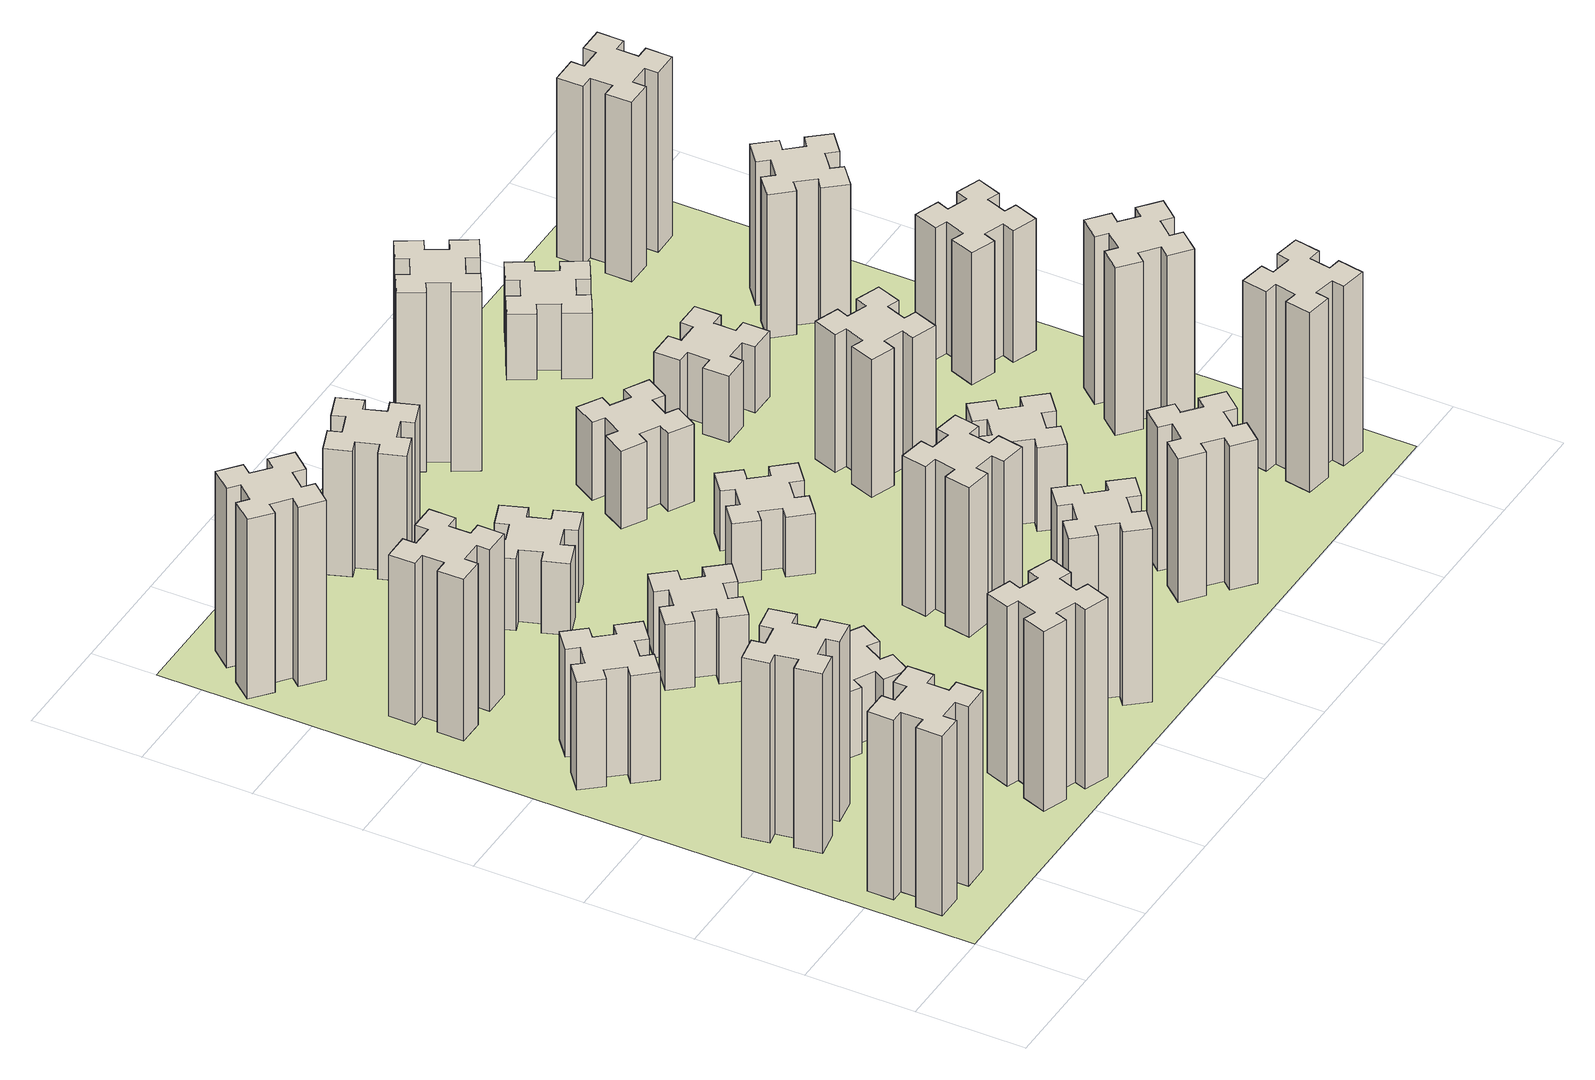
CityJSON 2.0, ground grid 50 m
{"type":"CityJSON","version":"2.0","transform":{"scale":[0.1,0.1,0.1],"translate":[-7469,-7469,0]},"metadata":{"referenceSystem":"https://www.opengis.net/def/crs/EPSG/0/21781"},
"CityObjects":{
"building1":{"type":"Building","attributes":{"class":"1000","function":"1000","usage":"1000","yearOfConstruction":2016,"roofType":"1000","measuredHeight":90,"storeysAboveGround":30,"storeysBelowGround":0},"geometry":[{"type":"Solid","lod":"1","boundaries":[[[[0,1,2,3,4,5,6,7,8,9,10,11,12,13,14,15,16,17,18,19]],[[17,16,20,21]],[[16,15,22,20]],[[15,14,23,22]],[[14,13,24,23]],[[13,12,25,24]],[[12,11,26,25]],[[11,10,27,26]],[[10,9,28,27]],[[9,8,29,28]],[[8,7,30,29]],[[7,6,31,30]],[[6,5,32,31]],[[5,4,33,32]],[[4,3,34,33]],[[3,2,35,34]],[[2,1,36,35]],[[1,0,37,36]],[[0,19,38,37]],[[19,18,39,38]],[[18,17,21,39]],[[24,25,26,27,28,29,30,31,32,33,34,35,36,37,38,39,21,20,22,23]]]]}]},
"building2":{"type":"Building","attributes":{"class":"1000","function":"1000","usage":"1000","yearOfConstruction":2016,"roofType":"1000","measuredHeight":90,"storeysAboveGround":30,"storeysBelowGround":0},"geometry":[{"type":"Solid","lod":"1","boundaries":[[[[40,41,42,43,44,45,46,47,48,49,50,51,52,53,54,55,56,57,58,59]],[[57,56,60,61]],[[56,55,62,60]],[[55,54,63,62]],[[54,53,64,63]],[[53,52,65,64]],[[52,51,66,65]],[[51,50,67,66]],[[50,49,68,67]],[[49,48,69,68]],[[48,47,70,69]],[[47,46,71,70]],[[46,45,72,71]],[[45,44,73,72]],[[44,43,74,73]],[[43,42,75,74]],[[42,41,76,75]],[[41,40,77,76]],[[40,59,78,77]],[[59,58,79,78]],[[58,57,61,79]],[[64,65,66,67,68,69,70,71,72,73,74,75,76,77,78,79,61,60,62,63]]]]}]},
"building3":{"type":"Building","attributes":{"class":"1000","function":"1000","usage":"1000","yearOfConstruction":2016,"roofType":"1000","measuredHeight":54,"storeysAboveGround":30,"storeysBelowGround":0},"geometry":[{"type":"Solid","lod":"1","boundaries":[[[[80,81,82,83,84,85,86,87,88,89,90,91,92,93,94,95,96,97,98,99]],[[97,96,100,101]],[[96,95,102,100]],[[95,94,103,102]],[[94,93,104,103]],[[93,92,105,104]],[[92,91,106,105]],[[91,90,107,106]],[[90,89,108,107]],[[89,88,109,108]],[[88,87,110,109]],[[87,86,111,110]],[[86,85,112,111]],[[85,84,113,112]],[[84,83,114,113]],[[83,82,115,114]],[[82,81,116,115]],[[81,80,117,116]],[[80,99,118,117]],[[99,98,119,118]],[[98,97,101,119]],[[104,105,106,107,108,109,110,111,112,113,114,115,116,117,118,119,101,100,102,103]]]]}]},
"building4":{"type":"Building","attributes":{"class":"1000","function":"1000","usage":"1000","yearOfConstruction":2016,"roofType":"1000","measuredHeight":81,"storeysAboveGround":30,"storeysBelowGround":0},"geometry":[{"type":"Solid","lod":"1","boundaries":[[[[120,121,122,123,124,125,126,127,128,129,130,131,132,133,134,135,136,137,138,139]],[[137,136,140,141]],[[136,135,142,140]],[[135,134,143,142]],[[134,133,144,143]],[[133,132,145,144]],[[132,131,146,145]],[[131,130,147,146]],[[130,129,148,147]],[[129,128,149,148]],[[128,127,150,149]],[[127,126,151,150]],[[126,125,152,151]],[[125,124,153,152]],[[124,123,154,153]],[[123,122,155,154]],[[122,121,156,155]],[[121,120,157,156]],[[120,139,158,157]],[[139,138,159,158]],[[138,137,141,159]],[[144,145,146,147,148,149,150,151,152,153,154,155,156,157,158,159,141,140,142,143]]]]}]},
"building5":{"type":"Building","attributes":{"class":"1000","function":"1000","usage":"1000","yearOfConstruction":2016,"roofType":"1000","measuredHeight":90,"storeysAboveGround":30,"storeysBelowGround":0},"geometry":[{"type":"Solid","lod":"1","boundaries":[[[[160,161,162,163,164,165,166,167,168,169,170,171,172,173,174,175,176,177,178,179]],[[177,176,180,181]],[[176,175,182,180]],[[175,174,183,182]],[[174,173,184,183]],[[173,172,185,184]],[[172,171,186,185]],[[171,170,187,186]],[[170,169,188,187]],[[169,168,189,188]],[[168,167,190,189]],[[167,166,191,190]],[[166,165,192,191]],[[165,164,193,192]],[[164,163,194,193]],[[163,162,195,194]],[[162,161,196,195]],[[161,160,197,196]],[[160,179,198,197]],[[179,178,199,198]],[[178,177,181,199]],[[184,185,186,187,188,189,190,191,192,193,194,195,196,197,198,199,181,180,182,183]]]]}]},
"building6":{"type":"Building","attributes":{"class":"1000","function":"1000","usage":"1000","yearOfConstruction":2016,"roofType":"1000","measuredHeight":90,"storeysAboveGround":30,"storeysBelowGround":0},"geometry":[{"type":"Solid","lod":"1","boundaries":[[[[200,201,202,203,204,205,206,207,208,209,210,211,212,213,214,215,216,217,218,219]],[[217,216,220,221]],[[216,215,222,220]],[[215,214,223,222]],[[214,213,224,223]],[[213,212,225,224]],[[212,211,226,225]],[[211,210,227,226]],[[210,209,228,227]],[[209,208,229,228]],[[208,207,230,229]],[[207,206,231,230]],[[206,205,232,231]],[[205,204,233,232]],[[204,203,234,233]],[[203,202,235,234]],[[202,201,236,235]],[[201,200,237,236]],[[200,219,238,237]],[[219,218,239,238]],[[218,217,221,239]],[[224,225,226,227,228,229,230,231,232,233,234,235,236,237,238,239,221,220,222,223]]]]}]},
"building7":{"type":"Building","attributes":{"class":"1000","function":"1000","usage":"1000","yearOfConstruction":2016,"roofType":"1000","measuredHeight":33,"storeysAboveGround":30,"storeysBelowGround":0},"geometry":[{"type":"Solid","lod":"1","boundaries":[[[[240,241,242,243,244,245,246,247,248,249,250,251,252,253,254,255,256,257,258,259]],[[257,256,260,261]],[[256,255,262,260]],[[255,254,263,262]],[[254,253,264,263]],[[253,252,265,264]],[[252,251,266,265]],[[251,250,267,266]],[[250,249,268,267]],[[249,248,269,268]],[[248,247,270,269]],[[247,246,271,270]],[[246,245,272,271]],[[245,244,273,272]],[[244,243,274,273]],[[243,242,275,274]],[[242,241,276,275]],[[241,240,277,276]],[[240,259,278,277]],[[259,258,279,278]],[[258,257,261,279]],[[264,265,266,267,268,269,270,271,272,273,274,275,276,277,278,279,261,260,262,263]]]]}]},
"building8":{"type":"Building","attributes":{"class":"1000","function":"1000","usage":"1000","yearOfConstruction":2016,"roofType":"1000","measuredHeight":33,"storeysAboveGround":30,"storeysBelowGround":0},"geometry":[{"type":"Solid","lod":"1","boundaries":[[[[280,281,282,283,284,285,286,287,288,289,290,291,292,293,294,295,296,297,298,299]],[[297,296,300,301]],[[296,295,302,300]],[[295,294,303,302]],[[294,293,304,303]],[[293,292,305,304]],[[292,291,306,305]],[[291,290,307,306]],[[290,289,308,307]],[[289,288,309,308]],[[288,287,310,309]],[[287,286,311,310]],[[286,285,312,311]],[[285,284,313,312]],[[284,283,314,313]],[[283,282,315,314]],[[282,281,316,315]],[[281,280,317,316]],[[280,299,318,317]],[[299,298,319,318]],[[298,297,301,319]],[[304,305,306,307,308,309,310,311,312,313,314,315,316,317,318,319,301,300,302,303]]]]}]},
"building9":{"type":"Building","attributes":{"class":"1000","function":"1000","usage":"1000","yearOfConstruction":2016,"roofType":"1000","measuredHeight":87,"storeysAboveGround":30,"storeysBelowGround":0},"geometry":[{"type":"Solid","lod":"1","boundaries":[[[[320,321,322,323,324,325,326,327,328,329,330,331,332,333,334,335,336,337,338,339]],[[337,336,340,341]],[[336,335,342,340]],[[335,334,343,342]],[[334,333,344,343]],[[333,332,345,344]],[[332,331,346,345]],[[331,330,347,346]],[[330,329,348,347]],[[329,328,349,348]],[[328,327,350,349]],[[327,326,351,350]],[[326,325,352,351]],[[325,324,353,352]],[[324,323,354,353]],[[323,322,355,354]],[[322,321,356,355]],[[321,320,357,356]],[[320,339,358,357]],[[339,338,359,358]],[[338,337,341,359]],[[344,345,346,347,348,349,350,351,352,353,354,355,356,357,358,359,341,340,342,343]]]]}]},
"building10":{"type":"Building","attributes":{"class":"1000","function":"1000","usage":"1000","yearOfConstruction":2016,"roofType":"1000","measuredHeight":36,"storeysAboveGround":30,"storeysBelowGround":0},"geometry":[{"type":"Solid","lod":"1","boundaries":[[[[360,361,362,363,364,365,366,367,368,369,370,371,372,373,374,375,376,377,378,379]],[[377,376,380,381]],[[376,375,382,380]],[[375,374,383,382]],[[374,373,384,383]],[[373,372,385,384]],[[372,371,386,385]],[[371,370,387,386]],[[370,369,388,387]],[[369,368,389,388]],[[368,367,390,389]],[[367,366,391,390]],[[366,365,392,391]],[[365,364,393,392]],[[364,363,394,393]],[[363,362,395,394]],[[362,361,396,395]],[[361,360,397,396]],[[360,379,398,397]],[[379,378,399,398]],[[378,377,381,399]],[[384,385,386,387,388,389,390,391,392,393,394,395,396,397,398,399,381,380,382,383]]]]}]},
"building11":{"type":"Building","attributes":{"class":"1000","function":"1000","usage":"1000","yearOfConstruction":2016,"roofType":"1000","measuredHeight":63,"storeysAboveGround":30,"storeysBelowGround":0},"geometry":[{"type":"Solid","lod":"1","boundaries":[[[[400,401,402,403,404,405,406,407,408,409,410,411,412,413,414,415,416,417,418,419]],[[417,416,420,421]],[[416,415,422,420]],[[415,414,423,422]],[[414,413,424,423]],[[413,412,425,424]],[[412,411,426,425]],[[411,410,427,426]],[[410,409,428,427]],[[409,408,429,428]],[[408,407,430,429]],[[407,406,431,430]],[[406,405,432,431]],[[405,404,433,432]],[[404,403,434,433]],[[403,402,435,434]],[[402,401,436,435]],[[401,400,437,436]],[[400,419,438,437]],[[419,418,439,438]],[[418,417,421,439]],[[424,425,426,427,428,429,430,431,432,433,434,435,436,437,438,439,421,420,422,423]]]]}]},
"building12":{"type":"Building","attributes":{"class":"1000","function":"1000","usage":"1000","yearOfConstruction":2016,"roofType":"1000","measuredHeight":75,"storeysAboveGround":30,"storeysBelowGround":0},"geometry":[{"type":"Solid","lod":"1","boundaries":[[[[440,441,442,443,444,445,446,447,448,449,450,451,452,453,454,455,456,457,458,459]],[[457,456,460,461]],[[456,455,462,460]],[[455,454,463,462]],[[454,453,464,463]],[[453,452,465,464]],[[452,451,466,465]],[[451,450,467,466]],[[450,449,468,467]],[[449,448,469,468]],[[448,447,470,469]],[[447,446,471,470]],[[446,445,472,471]],[[445,444,473,472]],[[444,443,474,473]],[[443,442,475,474]],[[442,441,476,475]],[[441,440,477,476]],[[440,459,478,477]],[[459,458,479,478]],[[458,457,461,479]],[[464,465,466,467,468,469,470,471,472,473,474,475,476,477,478,479,461,460,462,463]]]]}]},
"building13":{"type":"Building","attributes":{"class":"1000","function":"1000","usage":"1000","yearOfConstruction":2016,"roofType":"1000","measuredHeight":30,"storeysAboveGround":30,"storeysBelowGround":0},"geometry":[{"type":"Solid","lod":"1","boundaries":[[[[480,481,482,483,484,485,486,487,488,489,490,491,492,493,494,495,496,497,498,499]],[[497,496,500,501]],[[496,495,502,500]],[[495,494,503,502]],[[494,493,504,503]],[[493,492,505,504]],[[492,491,506,505]],[[491,490,507,506]],[[490,489,508,507]],[[489,488,509,508]],[[488,487,510,509]],[[487,486,511,510]],[[486,485,512,511]],[[485,484,513,512]],[[484,483,514,513]],[[483,482,515,514]],[[482,481,516,515]],[[481,480,517,516]],[[480,499,518,517]],[[499,498,519,518]],[[498,497,501,519]],[[504,505,506,507,508,509,510,511,512,513,514,515,516,517,518,519,501,500,502,503]]]]}]},
"building14":{"type":"Building","attributes":{"class":"1000","function":"1000","usage":"1000","yearOfConstruction":2016,"roofType":"1000","measuredHeight":72,"storeysAboveGround":30,"storeysBelowGround":0},"geometry":[{"type":"Solid","lod":"1","boundaries":[[[[520,521,522,523,524,525,526,527,528,529,530,531,532,533,534,535,536,537,538,539]],[[537,536,540,541]],[[536,535,542,540]],[[535,534,543,542]],[[534,533,544,543]],[[533,532,545,544]],[[532,531,546,545]],[[531,530,547,546]],[[530,529,548,547]],[[529,528,549,548]],[[528,527,550,549]],[[527,526,551,550]],[[526,525,552,551]],[[525,524,553,552]],[[524,523,554,553]],[[523,522,555,554]],[[522,521,556,555]],[[521,520,557,556]],[[520,539,558,557]],[[539,538,559,558]],[[538,537,541,559]],[[544,545,546,547,548,549,550,551,552,553,554,555,556,557,558,559,541,540,542,543]]]]}]},
"building15":{"type":"Building","attributes":{"class":"1000","function":"1000","usage":"1000","yearOfConstruction":2016,"roofType":"1000","measuredHeight":39,"storeysAboveGround":30,"storeysBelowGround":0},"geometry":[{"type":"Solid","lod":"1","boundaries":[[[[560,561,562,563,564,565,566,567,568,569,570,571,572,573,574,575,576,577,578,579]],[[577,576,580,581]],[[576,575,582,580]],[[575,574,583,582]],[[574,573,584,583]],[[573,572,585,584]],[[572,571,586,585]],[[571,570,587,586]],[[570,569,588,587]],[[569,568,589,588]],[[568,567,590,589]],[[567,566,591,590]],[[566,565,592,591]],[[565,564,593,592]],[[564,563,594,593]],[[563,562,595,594]],[[562,561,596,595]],[[561,560,597,596]],[[560,579,598,597]],[[579,578,599,598]],[[578,577,581,599]],[[584,585,586,587,588,589,590,591,592,593,594,595,596,597,598,599,581,580,582,583]]]]}]},
"building16":{"type":"Building","attributes":{"class":"1000","function":"1000","usage":"1000","yearOfConstruction":2016,"roofType":"1000","measuredHeight":90,"storeysAboveGround":30,"storeysBelowGround":0},"geometry":[{"type":"Solid","lod":"1","boundaries":[[[[600,601,602,603,604,605,606,607,608,609,610,611,612,613,614,615,616,617,618,619]],[[617,616,620,621]],[[616,615,622,620]],[[615,614,623,622]],[[614,613,624,623]],[[613,612,625,624]],[[612,611,626,625]],[[611,610,627,626]],[[610,609,628,627]],[[609,608,629,628]],[[608,607,630,629]],[[607,606,631,630]],[[606,605,632,631]],[[605,604,633,632]],[[604,603,634,633]],[[603,602,635,634]],[[602,601,636,635]],[[601,600,637,636]],[[600,619,638,637]],[[619,618,639,638]],[[618,617,621,639]],[[624,625,626,627,628,629,630,631,632,633,634,635,636,637,638,639,621,620,622,623]]]]}]},
"building17":{"type":"Building","attributes":{"class":"1000","function":"1000","usage":"1000","yearOfConstruction":2016,"roofType":"1000","measuredHeight":42,"storeysAboveGround":30,"storeysBelowGround":0},"geometry":[{"type":"Solid","lod":"1","boundaries":[[[[640,641,642,643,644,645,646,647,648,649,650,651,652,653,654,655,656,657,658,659]],[[657,656,660,661]],[[656,655,662,660]],[[655,654,663,662]],[[654,653,664,663]],[[653,652,665,664]],[[652,651,666,665]],[[651,650,667,666]],[[650,649,668,667]],[[649,648,669,668]],[[648,647,670,669]],[[647,646,671,670]],[[646,645,672,671]],[[645,644,673,672]],[[644,643,674,673]],[[643,642,675,674]],[[642,641,676,675]],[[641,640,677,676]],[[640,659,678,677]],[[659,658,679,678]],[[658,657,661,679]],[[664,665,666,667,668,669,670,671,672,673,674,675,676,677,678,679,661,660,662,663]]]]}]},
"building18":{"type":"Building","attributes":{"class":"1000","function":"1000","usage":"1000","yearOfConstruction":2016,"roofType":"1000","measuredHeight":69,"storeysAboveGround":30,"storeysBelowGround":0},"geometry":[{"type":"Solid","lod":"1","boundaries":[[[[680,681,682,683,684,685,686,687,688,689,690,691,692,693,694,695,696,697,698,699]],[[697,696,700,701]],[[696,695,702,700]],[[695,694,703,702]],[[694,693,704,703]],[[693,692,705,704]],[[692,691,706,705]],[[691,690,707,706]],[[690,689,708,707]],[[689,688,709,708]],[[688,687,710,709]],[[687,686,711,710]],[[686,685,712,711]],[[685,684,713,712]],[[684,683,714,713]],[[683,682,715,714]],[[682,681,716,715]],[[681,680,717,716]],[[680,699,718,717]],[[699,698,719,718]],[[698,697,701,719]],[[704,705,706,707,708,709,710,711,712,713,714,715,716,717,718,719,701,700,702,703]]]]}]},
"building19":{"type":"Building","attributes":{"class":"1000","function":"1000","usage":"1000","yearOfConstruction":2016,"roofType":"1000","measuredHeight":33,"storeysAboveGround":30,"storeysBelowGround":0},"geometry":[{"type":"Solid","lod":"1","boundaries":[[[[720,721,722,723,724,725,726,727,728,729,730,731,732,733,734,735,736,737,738,739]],[[737,736,740,741]],[[736,735,742,740]],[[735,734,743,742]],[[734,733,744,743]],[[733,732,745,744]],[[732,731,746,745]],[[731,730,747,746]],[[730,729,748,747]],[[729,728,749,748]],[[728,727,750,749]],[[727,726,751,750]],[[726,725,752,751]],[[725,724,753,752]],[[724,723,754,753]],[[723,722,755,754]],[[722,721,756,755]],[[721,720,757,756]],[[720,739,758,757]],[[739,738,759,758]],[[738,737,741,759]],[[744,745,746,747,748,749,750,751,752,753,754,755,756,757,758,759,741,740,742,743]]]]}]},
"building20":{"type":"Building","attributes":{"class":"1000","function":"1000","usage":"1000","yearOfConstruction":2016,"roofType":"1000","measuredHeight":90,"storeysAboveGround":30,"storeysBelowGround":0},"geometry":[{"type":"Solid","lod":"1","boundaries":[[[[760,761,762,763,764,765,766,767,768,769,770,771,772,773,774,775,776,777,778,779]],[[777,776,780,781]],[[776,775,782,780]],[[775,774,783,782]],[[774,773,784,783]],[[773,772,785,784]],[[772,771,786,785]],[[771,770,787,786]],[[770,769,788,787]],[[769,768,789,788]],[[768,767,790,789]],[[767,766,791,790]],[[766,765,792,791]],[[765,764,793,792]],[[764,763,794,793]],[[763,762,795,794]],[[762,761,796,795]],[[761,760,797,796]],[[760,779,798,797]],[[779,778,799,798]],[[778,777,781,799]],[[784,785,786,787,788,789,790,791,792,793,794,795,796,797,798,799,781,780,782,783]]]]}]},
"building21":{"type":"Building","attributes":{"class":"1000","function":"1000","usage":"1000","yearOfConstruction":2016,"roofType":"1000","measuredHeight":33,"storeysAboveGround":30,"storeysBelowGround":0},"geometry":[{"type":"Solid","lod":"1","boundaries":[[[[800,801,802,803,804,805,806,807,808,809,810,811,812,813,814,815,816,817,818,819]],[[817,816,820,821]],[[816,815,822,820]],[[815,814,823,822]],[[814,813,824,823]],[[813,812,825,824]],[[812,811,826,825]],[[811,810,827,826]],[[810,809,828,827]],[[809,808,829,828]],[[808,807,830,829]],[[807,806,831,830]],[[806,805,832,831]],[[805,804,833,832]],[[804,803,834,833]],[[803,802,835,834]],[[802,801,836,835]],[[801,800,837,836]],[[800,819,838,837]],[[819,818,839,838]],[[818,817,821,839]],[[824,825,826,827,828,829,830,831,832,833,834,835,836,837,838,839,821,820,822,823]]]]}]},
"building22":{"type":"Building","attributes":{"class":"1000","function":"1000","usage":"1000","yearOfConstruction":2016,"roofType":"1000","measuredHeight":84,"storeysAboveGround":30,"storeysBelowGround":0},"geometry":[{"type":"Solid","lod":"1","boundaries":[[[[840,841,842,843,844,845,846,847,848,849,850,851,852,853,854,855,856,857,858,859]],[[857,856,860,861]],[[856,855,862,860]],[[855,854,863,862]],[[854,853,864,863]],[[853,852,865,864]],[[852,851,866,865]],[[851,850,867,866]],[[850,849,868,867]],[[849,848,869,868]],[[848,847,870,869]],[[847,846,871,870]],[[846,845,872,871]],[[845,844,873,872]],[[844,843,874,873]],[[843,842,875,874]],[[842,841,876,875]],[[841,840,877,876]],[[840,859,878,877]],[[859,858,879,878]],[[858,857,861,879]],[[864,865,866,867,868,869,870,871,872,873,874,875,876,877,878,879,861,860,862,863]]]]}]},
"building23":{"type":"Building","attributes":{"class":"1000","function":"1000","usage":"1000","yearOfConstruction":2016,"roofType":"1000","measuredHeight":66,"storeysAboveGround":30,"storeysBelowGround":0},"geometry":[{"type":"Solid","lod":"1","boundaries":[[[[880,881,882,883,884,885,886,887,888,889,890,891,892,893,894,895,896,897,898,899]],[[897,896,900,901]],[[896,895,902,900]],[[895,894,903,902]],[[894,893,904,903]],[[893,892,905,904]],[[892,891,906,905]],[[891,890,907,906]],[[890,889,908,907]],[[889,888,909,908]],[[888,887,910,909]],[[887,886,911,910]],[[886,885,912,911]],[[885,884,913,912]],[[884,883,914,913]],[[883,882,915,914]],[[882,881,916,915]],[[881,880,917,916]],[[880,899,918,917]],[[899,898,919,918]],[[898,897,901,919]],[[904,905,906,907,908,909,910,911,912,913,914,915,916,917,918,919,901,900,902,903]]]]}]},
"building24":{"type":"Building","attributes":{"class":"1000","function":"1000","usage":"1000","yearOfConstruction":2016,"roofType":"1000","measuredHeight":72,"storeysAboveGround":30,"storeysBelowGround":0},"geometry":[{"type":"Solid","lod":"1","boundaries":[[[[920,921,922,923,924,925,926,927,928,929,930,931,932,933,934,935,936,937,938,939]],[[937,936,940,941]],[[936,935,942,940]],[[935,934,943,942]],[[934,933,944,943]],[[933,932,945,944]],[[932,931,946,945]],[[931,930,947,946]],[[930,929,948,947]],[[929,928,949,948]],[[928,927,950,949]],[[927,926,951,950]],[[926,925,952,951]],[[925,924,953,952]],[[924,923,954,953]],[[923,922,955,954]],[[922,921,956,955]],[[921,920,957,956]],[[920,939,958,957]],[[939,938,959,958]],[[938,937,941,959]],[[944,945,946,947,948,949,950,951,952,953,954,955,956,957,958,959,941,940,942,943]]]]}]},
"building25":{"type":"Building","attributes":{"class":"1000","function":"1000","usage":"1000","yearOfConstruction":2016,"roofType":"1000","measuredHeight":90,"storeysAboveGround":30,"storeysBelowGround":0},"geometry":[{"type":"Solid","lod":"1","boundaries":[[[[960,961,962,963,964,965,966,967,968,969,970,971,972,973,974,975,976,977,978,979]],[[977,976,980,981]],[[976,975,982,980]],[[975,974,983,982]],[[974,973,984,983]],[[973,972,985,984]],[[972,971,986,985]],[[971,970,987,986]],[[970,969,988,987]],[[969,968,989,988]],[[968,967,990,989]],[[967,966,991,990]],[[966,965,992,991]],[[965,964,993,992]],[[964,963,994,993]],[[963,962,995,994]],[[962,961,996,995]],[[961,960,997,996]],[[960,979,998,997]],[[979,978,999,998]],[[978,977,981,999]],[[984,985,986,987,988,989,990,991,992,993,994,995,996,997,998,999,981,980,982,983]]]]}]},
"landuse1":{"type":"LandUse","attributes":{"name":"plot1","function":"1010"},"geometry":[{"type":"MultiSurface","lod":"1","boundaries":[[[1000,1001,1002,1003]]]}]}
},
"vertices":[
[165,425,0],[165,325,0],[105,325,0],[105,205,0],[225,205,0],[225,265,0],[325,265,0],[325,205,0],[445,205,0],[445,325,0],[385,325,0],[385,425,0],[445,425,0],[445,545,0],[325,545,0],[325,485,0],[225,485,0],[225,545,0],[105,545,0],[105,425,0],[225,485,900],[225,545,900],[325,485,900],[325,545,900],[445,545,900],[445,425,900],[385,425,900],[385,325,900],[445,325,900],[445,205,900],[325,205,900],[325,265,900],[225,265,900],[225,205,900],[105,205,900],[105,325,900],[165,325,900],[165,425,900],[105,425,900],[105,545,900],
[492,985,0],[475,1084,0],[534,1094,0],[513,1212,0],[395,1191,0],[405,1132,0],[307,1115,0],[297,1174,0],[178,1153,0],[199,1035,0],[258,1045,0],[276,947,0],[217,937,0],[237,818,0],[356,839,0],[345,898,0],[444,916,0],[454,857,0],[572,877,0],[551,996,0],[444,916,900],[454,857,900],[345,898,900],[356,839,900],[237,818,900],[217,937,900],[276,947,900],[258,1045,900],[199,1035,900],[178,1153,900],[297,1174,900],[307,1115,900],[405,1132,900],[395,1191,900],[513,1212,900],[534,1094,900],[475,1084,900],[492,985,900],[551,996,900],[572,877,900],
[492,1888,0],[427,1964,0],[473,2003,0],[396,2095,0],[304,2018,0],[343,1972,0],[266,1907,0],[228,1953,0],[136,1876,0],[213,1784,0],[259,1823,0],[323,1746,0],[277,1708,0],[354,1616,0],[446,1693,0],[408,1739,0],[484,1803,0],[523,1757,0],[615,1834,0],[538,1926,0],[484,1803,540],[523,1757,540],[408,1739,540],[446,1693,540],[354,1616,540],[277,1708,540],[323,1746,540],[259,1823,540],[213,1784,540],[136,1876,540],[228,1953,540],[266,1907,540],[343,1972,540],[304,2018,540],[396,2095,540],[473,2003,540],[427,1964,540],[492,1888,540],[538,1926,540],[615,1834,540],
[485,2545,0],[485,2645,0],[545,2645,0],[545,2765,0],[425,2765,0],[425,2705,0],[325,2705,0],[325,2765,0],[205,2765,0],[205,2645,0],[265,2645,0],[265,2545,0],[205,2545,0],[205,2425,0],[325,2425,0],[325,2485,0],[425,2485,0],[425,2425,0],[545,2425,0],[545,2545,0],[425,2485,810],[425,2425,810],[325,2485,810],[325,2425,810],[205,2425,810],[205,2545,810],[265,2545,810],[265,2645,810],[205,2645,810],[205,2765,810],[325,2765,810],[325,2705,810],[425,2705,810],[425,2765,810],[545,2765,810],[545,2645,810],[485,2645,810],[485,2545,810],[545,2545,810],[545,2425,810],
[1029,360,0],[995,266,0],[939,287,0],[897,174,0],[1010,133,0],[1031,189,0],[1125,155,0],[1104,99,0],[1217,57,0],[1258,170,0],[1202,191,0],[1236,285,0],[1292,264,0],[1333,377,0],[1220,418,0],[1200,362,0],[1106,396,0],[1127,452,0],[1014,493,0],[973,380,0],[1106,396,900],[1127,452,900],[1200,362,900],[1220,418,900],[1333,377,900],[1292,264,900],[1236,285,900],[1202,191,900],[1258,170,900],[1217,57,900],[1104,99,900],[1125,155,900],[1031,189,900],[1010,133,900],[897,174,900],[939,287,900],[995,266,900],[1029,360,900],[973,380,900],[1014,493,900],
[384,3387,0],[308,3452,0],[346,3498,0],[254,3575,0],[177,3483,0],[223,3444,0],[159,3368,0],[113,3406,0],[36,3314,0],[128,3237,0],[166,3283,0],[243,3219,0],[204,3173,0],[296,3096,0],[373,3188,0],[327,3226,0],[392,3303,0],[438,3264,0],[515,3356,0],[423,3433,0],[392,3303,900],[438,3264,900],[327,3226,900],[373,3188,900],[296,3096,900],[204,3173,900],[243,3219,900],[166,3283,900],[128,3237,900],[36,3314,900],[113,3406,900],[159,3368,900],[223,3444,900],[177,3483,900],[254,3575,900],[346,3498,900],[308,3452,900],[384,3387,900],[423,3433,900],[515,3356,900],
[1086,1017,0],[1136,1104,0],[1188,1074,0],[1248,1178,0],[1144,1238,0],[1114,1186,0],[1027,1236,0],[1057,1288,0],[953,1348,0],[893,1244,0],[945,1214,0],[895,1127,0],[843,1157,0],[783,1053,0],[887,993,0],[917,1045,0],[1004,995,0],[974,943,0],[1078,883,0],[1138,987,0],[1004,995,330],[974,943,330],[917,1045,330],[887,993,330],[783,1053,330],[843,1157,330],[895,1127,330],[945,1214,330],[893,1244,330],[953,1348,330],[1057,1288,330],[1027,1236,330],[1114,1186,330],[1144,1238,330],[1248,1178,330],[1188,1074,330],[1136,1104,330],[1086,1017,330],[1138,987,330],[1078,883,330],
[1083,1972,0],[1006,1907,0],[968,1953,0],[876,1876,0],[953,1784,0],[999,1823,0],[1063,1746,0],[1017,1708,0],[1094,1616,0],[1186,1693,0],[1148,1739,0],[1224,1803,0],[1263,1757,0],[1355,1834,0],[1278,1926,0],[1232,1888,0],[1167,1964,0],[1213,2003,0],[1136,2095,0],[1044,2018,0],[1167,1964,330],[1213,2003,330],[1232,1888,330],[1278,1926,330],[1355,1834,330],[1263,1757,330],[1224,1803,330],[1148,1739,330],[1186,1693,330],[1094,1616,330],[1017,1708,330],[1063,1746,330],[999,1823,330],[953,1784,330],[876,1876,330],[968,1953,330],[1006,1907,330],[1083,1972,330],[1044,2018,330],[1136,2095,330],
[1639,343,0],[1703,266,0],[1657,228,0],[1734,136,0],[1826,213,0],[1788,259,0],[1864,323,0],[1903,277,0],[1995,354,0],[1918,446,0],[1872,408,0],[1807,484,0],[1853,523,0],[1776,615,0],[1684,538,0],[1723,492,0],[1646,427,0],[1608,473,0],[1516,396,0],[1593,304,0],[1646,427,870],[1608,473,870],[1723,492,870],[1684,538,870],[1776,615,870],[1853,523,870],[1807,484,870],[1872,408,870],[1918,446,870],[1995,354,870],[1903,277,870],[1864,323,870],[1788,259,870],[1826,213,870],[1734,136,870],[1657,228,870],[1703,266,870],[1639,343,870],[1593,304,870],[1516,396,870],
[1106,2475,0],[1200,2509,0],[1220,2453,0],[1333,2494,0],[1292,2607,0],[1236,2586,0],[1202,2680,0],[1258,2700,0],[1217,2813,0],[1104,2772,0],[1125,2716,0],[1031,2682,0],[1010,2738,0],[897,2697,0],[939,2584,0],[995,2605,0],[1029,2511,0],[973,2490,0],[1014,2377,0],[1127,2419,0],[1029,2511,360],[973,2490,360],[995,2605,360],[939,2584,360],[897,2697,360],[1010,2738,360],[1031,2682,360],[1125,2716,360],[1104,2772,360],[1217,2813,360],[1258,2700,360],[1202,2680,360],[1236,2586,360],[1292,2607,360],[1333,2494,360],[1220,2453,360],[1200,2509,360],[1106,2475,360],[1127,2419,360],[1014,2377,360],
[1125,3456,0],[1031,3422,0],[1010,3478,0],[897,3437,0],[939,3324,0],[995,3345,0],[1029,3251,0],[973,3230,0],[1014,3117,0],[1127,3159,0],[1106,3215,0],[1200,3249,0],[1220,3193,0],[1333,3234,0],[1292,3347,0],[1236,3326,0],[1202,3420,0],[1258,3440,0],[1217,3553,0],[1104,3512,0],[1202,3420,630],[1258,3440,630],[1236,3326,630],[1292,3347,630],[1333,3234,630],[1220,3193,630],[1200,3249,630],[1106,3215,630],[1127,3159,630],[1014,3117,630],[973,3230,630],[1029,3251,630],[995,3345,630],[939,3324,630],[897,3437,630],[1010,3478,630],[1031,3422,630],[1125,3456,630],[1104,3512,630],[1217,3553,630],
[2055,1047,0],[2072,1145,0],[2131,1135,0],[2152,1253,0],[2034,1274,0],[2024,1215,0],[1925,1232,0],[1936,1291,0],[1817,1312,0],[1797,1194,0],[1856,1184,0],[1838,1085,0],[1779,1096,0],[1758,977,0],[1877,957,0],[1887,1016,0],[1985,998,0],[1975,939,0],[2093,918,0],[2114,1037,0],[1985,998,750],[1975,939,750],[1887,1016,750],[1877,957,750],[1758,977,750],[1779,1096,750],[1838,1085,750],[1856,1184,750],[1797,1194,750],[1817,1312,750],[1936,1291,750],[1925,1232,750],[2024,1215,750],[2034,1274,750],[2152,1253,750],[2131,1135,750],[2072,1145,750],[2055,1047,750],[2114,1037,750],[2093,918,750],
[1972,1988,0],[1907,2064,0],[1953,2103,0],[1876,2195,0],[1784,2118,0],[1823,2072,0],[1746,2007,0],[1708,2053,0],[1616,1976,0],[1693,1884,0],[1739,1923,0],[1803,1846,0],[1757,1808,0],[1834,1716,0],[1926,1793,0],[1888,1839,0],[1964,1903,0],[2003,1857,0],[2095,1934,0],[2018,2026,0],[1964,1903,300],[2003,1857,300],[1888,1839,300],[1926,1793,300],[1834,1716,300],[1757,1808,300],[1803,1846,300],[1739,1923,300],[1693,1884,300],[1616,1976,300],[1708,2053,300],[1746,2007,300],[1823,2072,300],[1784,2118,300],[1876,2195,300],[1953,2103,300],[1907,2064,300],[1972,1988,300],[2018,2026,300],[2095,1934,300],
[2486,323,0],[2563,259,0],[2524,213,0],[2616,136,0],[2693,228,0],[2647,266,0],[2712,343,0],[2758,304,0],[2835,396,0],[2743,473,0],[2704,427,0],[2628,492,0],[2666,538,0],[2574,615,0],[2497,523,0],[2543,484,0],[2479,408,0],[2433,446,0],[2356,354,0],[2448,277,0],[2479,408,720],[2433,446,720],[2543,484,720],[2497,523,720],[2574,615,720],[2666,538,720],[2628,492,720],[2704,427,720],[2743,473,720],[2835,396,720],[2758,304,720],[2712,343,720],[2647,266,720],[2693,228,720],[2616,136,720],[2524,213,720],[2563,259,720],[2486,323,720],[2448,277,720],[2356,354,720],
[2026,2497,0],[2076,2584,0],[2128,2554,0],[2188,2658,0],[2084,2718,0],[2054,2666,0],[1967,2716,0],[1997,2768,0],[1893,2828,0],[1833,2724,0],[1885,2694,0],[1835,2607,0],[1783,2637,0],[1723,2533,0],[1827,2473,0],[1857,2525,0],[1944,2475,0],[1914,2423,0],[2018,2363,0],[2078,2467,0],[1944,2475,390],[1914,2423,390],[1857,2525,390],[1827,2473,390],[1723,2533,390],[1783,2637,390],[1835,2607,390],[1885,2694,390],[1833,2724,390],[1893,2828,390],[1997,2768,390],[1967,2716,390],[2054,2666,390],[2084,2718,390],[2188,2658,390],[2128,2554,390],[2076,2584,390],[2026,2497,390],[2078,2467,390],[2018,2363,390],
[1844,3556,0],[1757,3506,0],[1727,3558,0],[1623,3498,0],[1683,3394,0],[1735,3424,0],[1785,3337,0],[1733,3307,0],[1793,3203,0],[1897,3263,0],[1867,3315,0],[1954,3365,0],[1984,3313,0],[2088,3373,0],[2028,3477,0],[1976,3447,0],[1926,3534,0],[1978,3564,0],[1918,3668,0],[1814,3608,0],[1926,3534,900],[1978,3564,900],[1976,3447,900],[2028,3477,900],[2088,3373,900],[1984,3313,900],[1954,3365,900],[1867,3315,900],[1897,3263,900],[1793,3203,900],[1733,3307,900],[1785,3337,900],[1735,3424,900],[1683,3394,900],[1623,3498,900],[1727,3558,900],[1757,3506,900],[1844,3556,900],[1814,3608,900],[1918,3668,900],
[2563,1332,0],[2486,1267,0],[2448,1313,0],[2356,1236,0],[2433,1144,0],[2479,1183,0],[2543,1106,0],[2497,1068,0],[2574,976,0],[2666,1053,0],[2628,1099,0],[2704,1163,0],[2743,1117,0],[2835,1194,0],[2758,1286,0],[2712,1248,0],[2647,1324,0],[2693,1363,0],[2616,1455,0],[2524,1378,0],[2647,1324,420],[2693,1363,420],[2712,1248,420],[2758,1286,420],[2835,1194,420],[2743,1117,420],[2704,1163,420],[2628,1099,420],[2666,1053,420],[2574,976,420],[2497,1068,420],[2543,1106,420],[2479,1183,420],[2433,1144,420],[2356,1236,420],[2448,1313,420],[2486,1267,420],[2563,1332,420],[2524,1378,420],[2616,1455,420],
[2682,1771,0],[2716,1865,0],[2772,1844,0],[2813,1957,0],[2700,1998,0],[2680,1942,0],[2586,1976,0],[2607,2032,0],[2494,2073,0],[2453,1960,0],[2509,1940,0],[2475,1846,0],[2419,1867,0],[2377,1754,0],[2490,1713,0],[2511,1769,0],[2605,1735,0],[2584,1679,0],[2697,1637,0],[2738,1750,0],[2605,1735,690],[2584,1679,690],[2511,1769,690],[2490,1713,690],[2377,1754,690],[2419,1867,690],[2475,1846,690],[2509,1940,690],[2453,1960,690],[2494,2073,690],[2607,2032,690],[2586,1976,690],[2680,1942,690],[2700,1998,690],[2813,1957,690],[2772,1844,690],[2716,1865,690],[2682,1771,690],[2738,1750,690],[2697,1637,690],
[2705,2545,0],[2705,2645,0],[2765,2645,0],[2765,2765,0],[2645,2765,0],[2645,2705,0],[2545,2705,0],[2545,2765,0],[2425,2765,0],[2425,2645,0],[2485,2645,0],[2485,2545,0],[2425,2545,0],[2425,2425,0],[2545,2425,0],[2545,2485,0],[2645,2485,0],[2645,2425,0],[2765,2425,0],[2765,2545,0],[2645,2485,330],[2645,2425,330],[2545,2485,330],[2545,2425,330],[2425,2425,330],[2425,2545,330],[2485,2545,330],[2485,2645,330],[2425,2645,330],[2425,2765,330],[2545,2765,330],[2545,2705,330],[2645,2705,330],[2645,2765,330],[2765,2765,330],[2765,2645,330],[2705,2645,330],[2705,2545,330],[2765,2545,330],[2765,2425,330],
[3504,475,0],[3405,492,0],[3416,551,0],[3297,572,0],[3277,454,0],[3336,444,0],[3318,345,0],[3259,356,0],[3238,237,0],[3357,217,0],[3367,276,0],[3465,258,0],[3455,199,0],[3573,178,0],[3594,297,0],[3535,307,0],[3552,405,0],[3611,395,0],[3632,513,0],[3514,534,0],[3552,405,900],[3611,395,900],[3535,307,900],[3594,297,900],[3573,178,900],[3455,199,900],[3465,258,900],[3367,276,900],[3357,217,900],[3238,237,900],[3259,356,900],[3318,345,900],[3336,444,900],[3277,454,900],[3297,572,900],[3416,551,900],[3405,492,900],[3504,475,900],[3514,534,900],[3632,513,900],
[2716,3347,0],[2666,3434,0],[2718,3464,0],[2658,3568,0],[2554,3508,0],[2584,3456,0],[2497,3406,0],[2467,3458,0],[2363,3398,0],[2423,3294,0],[2475,3324,0],[2525,3237,0],[2473,3207,0],[2533,3103,0],[2637,3163,0],[2607,3215,0],[2694,3265,0],[2724,3213,0],[2828,3273,0],[2768,3377,0],[2694,3265,330],[2724,3213,330],[2607,3215,330],[2637,3163,330],[2533,3103,330],[2473,3207,330],[2525,3237,330],[2475,3324,330],[2423,3294,330],[2363,3398,330],[2467,3458,330],[2497,3406,330],[2584,3456,330],[2554,3508,330],[2658,3568,330],[2718,3464,330],[2666,3434,330],[2716,3347,330],[2768,3377,330],[2828,3273,330],
[3487,1006,0],[3552,1083,0],[3598,1044,0],[3675,1136,0],[3583,1213,0],[3544,1167,0],[3468,1232,0],[3506,1278,0],[3414,1355,0],[3337,1263,0],[3383,1224,0],[3319,1148,0],[3273,1186,0],[3196,1094,0],[3288,1017,0],[3326,1063,0],[3403,999,0],[3364,953,0],[3456,876,0],[3533,968,0],[3403,999,840],[3364,953,840],[3326,1063,840],[3288,1017,840],[3196,1094,840],[3273,1186,840],[3319,1148,840],[3383,1224,840],[3337,1263,840],[3414,1355,840],[3506,1278,840],[3468,1232,840],[3544,1167,840],[3583,1213,840],[3675,1136,840],[3598,1044,840],[3552,1083,840],[3487,1006,840],[3533,968,840],[3456,876,840],
[3520,1942,0],[3426,1976,0],[3447,2032,0],[3334,2073,0],[3293,1960,0],[3349,1940,0],[3315,1846,0],[3259,1867,0],[3217,1754,0],[3330,1713,0],[3351,1769,0],[3445,1735,0],[3424,1679,0],[3537,1637,0],[3578,1750,0],[3522,1771,0],[3556,1865,0],[3612,1844,0],[3653,1957,0],[3540,1998,0],[3556,1865,660],[3612,1844,660],[3522,1771,660],[3578,1750,660],[3537,1637,660],[3424,1679,660],[3445,1735,660],[3351,1769,660],[3330,1713,660],[3217,1754,660],[3259,1867,660],[3315,1846,660],[3349,1940,660],[3293,1960,660],[3334,2073,660],[3447,2032,660],[3426,1976,660],[3520,1942,660],[3540,1998,660],[3653,1957,660],
[3219,2563,0],[3283,2486,0],[3237,2448,0],[3314,2356,0],[3406,2433,0],[3368,2479,0],[3444,2543,0],[3483,2497,0],[3575,2574,0],[3498,2666,0],[3452,2628,0],[3387,2704,0],[3433,2743,0],[3356,2835,0],[3264,2758,0],[3303,2712,0],[3226,2647,0],[3188,2693,0],[3096,2616,0],[3173,2524,0],[3226,2647,720],[3188,2693,720],[3303,2712,720],[3264,2758,720],[3356,2835,720],[3433,2743,720],[3387,2704,720],[3452,2628,720],[3498,2666,720],[3575,2574,720],[3483,2497,720],[3444,2543,720],[3368,2479,720],[3406,2433,720],[3314,2356,720],[3237,2448,720],[3283,2486,720],[3219,2563,720],[3173,2524,720],[3096,2616,720],
[3285,3325,0],[3385,3325,0],[3385,3265,0],[3505,3265,0],[3505,3385,0],[3445,3385,0],[3445,3485,0],[3505,3485,0],[3505,3605,0],[3385,3605,0],[3385,3545,0],[3285,3545,0],[3285,3605,0],[3165,3605,0],[3165,3485,0],[3225,3485,0],[3225,3385,0],[3165,3385,0],[3165,3265,0],[3285,3265,0],[3225,3385,900],[3165,3385,900],[3225,3485,900],[3165,3485,900],[3165,3605,900],[3285,3605,900],[3285,3545,900],[3385,3545,900],[3385,3605,900],[3505,3605,900],[3505,3485,900],[3445,3485,900],[3445,3385,900],[3505,3385,900],[3505,3265,900],[3385,3265,900],[3385,3325,900],[3285,3325,900],[3285,3265,900],[3165,3265,900],
[5,3705,0],[3705,3705,0],[3705,5,0],[5,5,0]
]}
